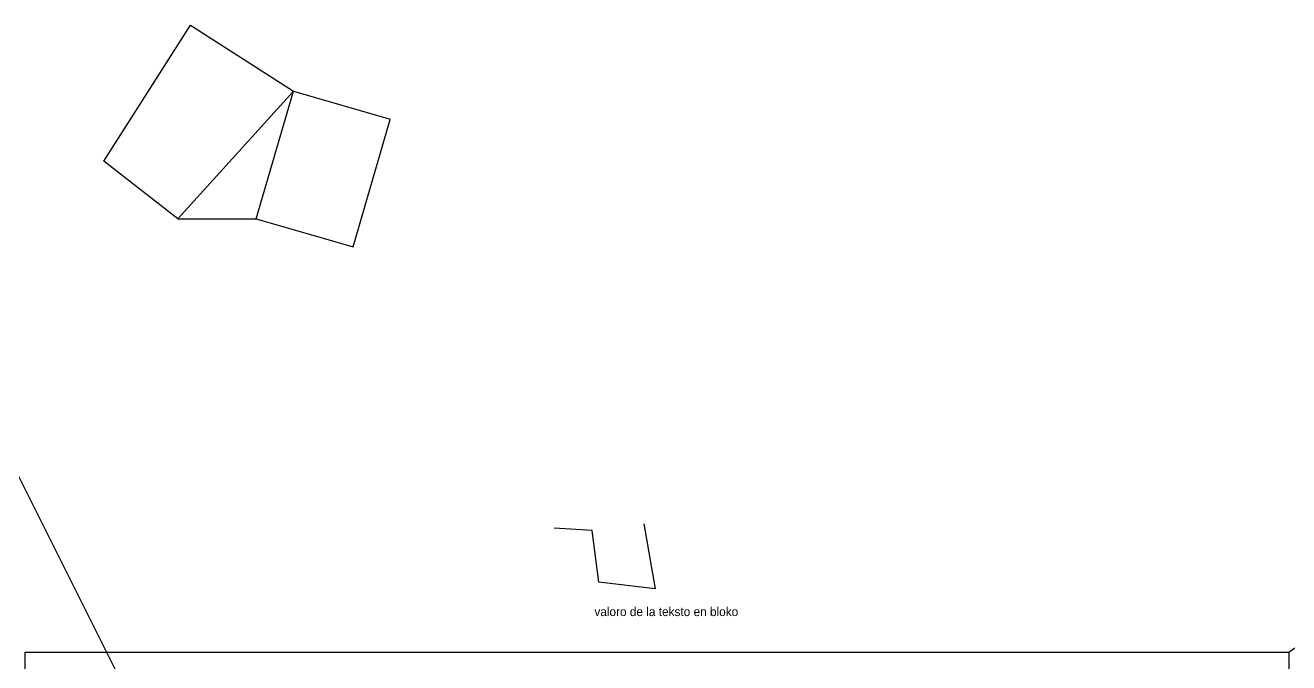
# Model space of a CAD drawing. Header units: millimetres. Extents: x -2750778 to 731427, y -1983468 to 1712338.
# Drawn here: x -3088 to 11212, y 5320 to 12535 of the extents above; entities that cross this region are included whole.
import ezdxf

# ---------------------------------------------------------------- set-up
doc = ezdxf.new("R2010")
doc.units = ezdxf.units.MM
doc.layers.add('Tavolo 2', color=2, linetype='Continuous')
doc.layers.add('Tavolo 3', color=4, linetype='Continuous')
doc.dimstyles.new('ISO-25', dxfattribs={"dimtxt": 2.5, "dimasz": 2.5, "dimexe": 1.25, "dimexo": 0.625, "dimtad": 1, "dimtxsty": 'Standard', "dimcen": 2.5, "dimadec": 0, "dimazin": 0, "dimtfac": 1, "dimtmove": 0, "dimatfit": 3, "dimfxl": 1, "dimarcsym": 0})

# ---------------------------------------------------------------- blocks, each defined once
blk = doc.blocks.new('bloko')
at = {"layer": 'Tavolo 3'}
for p, q in [((-313, 752), (-746, 777)), ((-237, 167), (-313, 752)), ((272, 828), (399, 91)), ((399, 91), (-237, 167))]:
    blk.add_line(p, q, dxfattribs=at)
blk.add_attdef('ETIKEDO', (-289, -218), '', height=100, dxfattribs=at)
blk = doc.blocks.new('*D4')
at = {"layer": 'Defpoints', "color": 0, "transparency": 16777216}
for p in [(-54, 11790), (1042, 11471), (-474, 10345, 1)]:
    blk.add_point(p, dxfattribs=at)
at = {"layer": 'Tavolo 3', "color": 0, "lineweight": -2, "transparency": 16777216}
for p, q in [((-53, 11789), (1043, 11471)), ((623, 10029), (1042, 11469)), ((-473, 10345), (624, 10026))]:
    blk.add_line(p, q, dxfattribs=at)
at = {"layer": 'Tavolo 3', "color": 0, "transparency": 16777216}
for points in [[(1041, 11469), (1042, 11469), (1042, 11471)], [(623, 10029), (624, 10029), (623, 10026)]]:
    blk.add_solid(points, dxfattribs=at)
at = {"layer": 'Tavolo 3', "color": 0, "transparency": 16777216, "insert": (830, 10749), "char_height": 2.5, "attachment_point": 5, "rotation": 73.8035}
blk.add_mtext('1504,68', dxfattribs=at)

msp = doc.modelspace()

# ---------------------------------------------------------------- linework, layer by layer
for points in [[(-2199.208, 10997.252), (-1219.899, 12535.435), (-54.055, 11789.649), (-1359.8, 10344.689)], [(-54.055, 11789.649, 1), (-1359.8, 10344.689, 1), (-473.759, 10344.689, 1), (-54.055, 11789.649, 1)]]:
    msp.add_3dface(points)
at = {"layer": 'Tavolo 2'}
msp.add_xline((207.649, 690.264), (0.4474991275, -0.89428436802), dxfattribs=at)
at = {"layer": 'Tavolo 3'}
msp.add_ray((11211.63, 5441.204), (0.8208410213, 0.5711567366), dxfattribs=at)
msp.add_lwpolyline([(-3088.145, 5441.204), (11211.63, 5441.204), (11211.63, -3064.577), (-3088.145, -3064.577)], close=True, dxfattribs=at)

# ---------------------------------------------------------------- block references
msp.add_blockref('bloko', (3642.137, 6066.05), dxfattribs=at).add_auto_attribs({'ETIKEDO': 'valoro de la teksto en bloko'})

# ---------------------------------------------------------------- dimensions: what is measured, and where the dimension line sits
dim = msp.add_aligned_dim(p1=(-473.759, 10344.689, 1), p2=(-54.055, 11789.649), distance=-1141.634, dimstyle='ISO-25', dxfattribs=at)
dim.commit()
dim.dimension.update_dxf_attribs({"geometry": '*D4', "text_midpoint": (830.416, 10749.311)})

doc.saveas('drawing.dxf')
